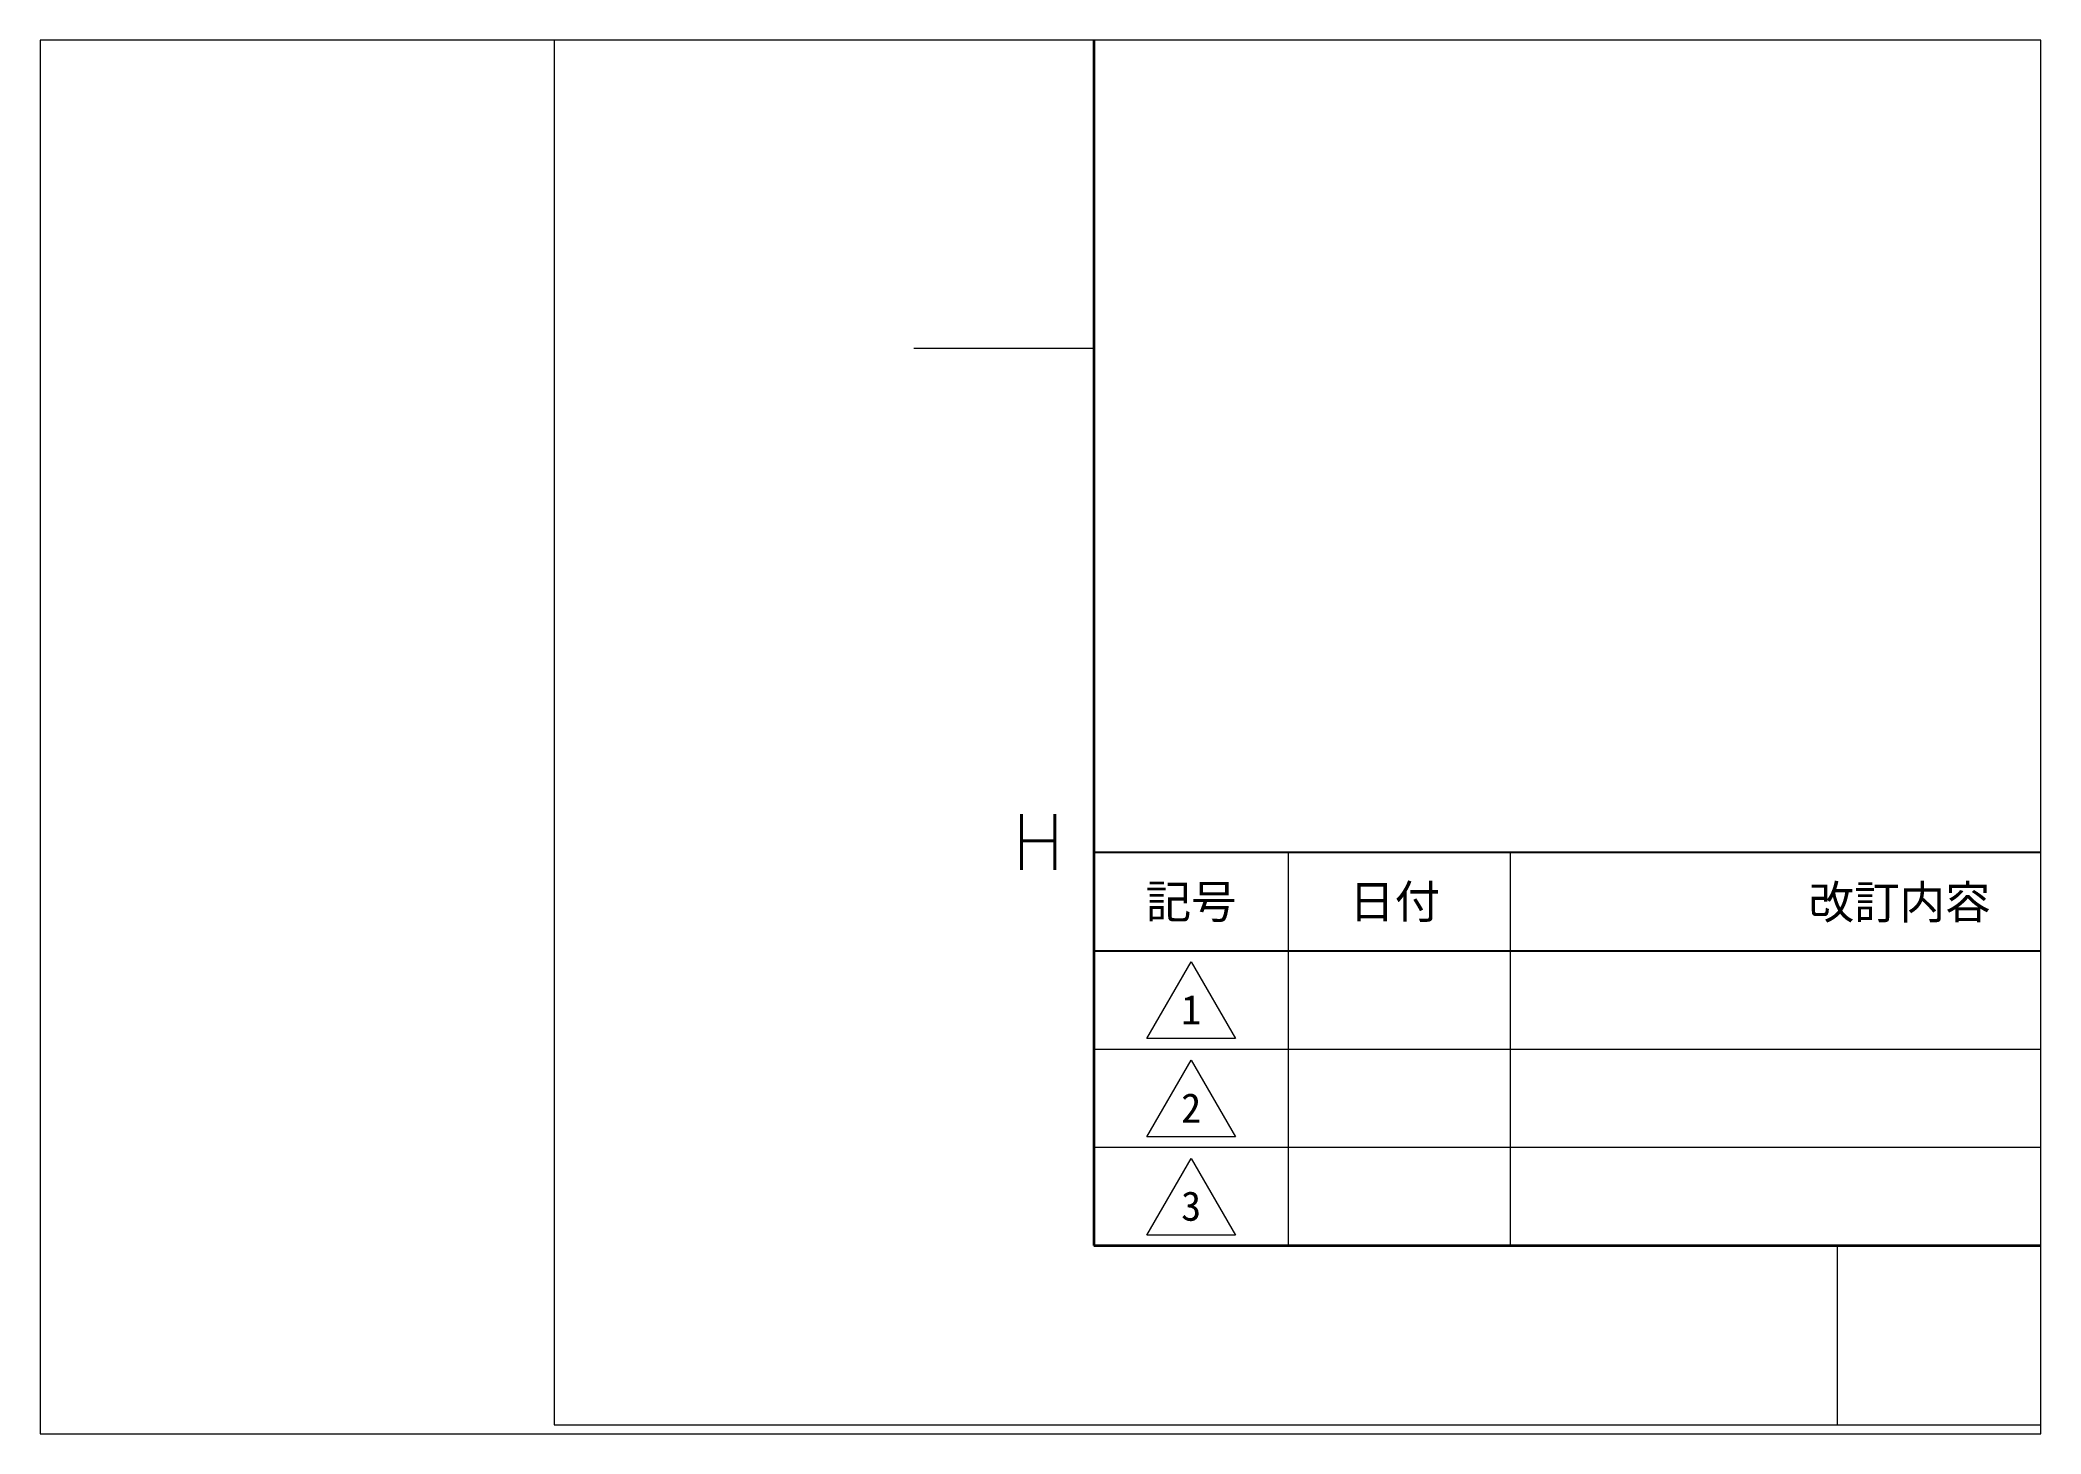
# Paper-space layout 'レイアウト1' of a CAD drawing. Header units: millimetres. Extents: x 29 to 258, y 20 to 179.
# The model-space entities are those that its viewports show. They can reach past a viewport. Long polylines and large blocks are cut down to what shows.
import ezdxf
from ezdxf.enums import TextEntityAlignment as Align

# ---------------------------------------------------------------- set-up
doc = ezdxf.new("R2010")
doc.units = ezdxf.units.MM
doc.header["$LTSCALE"] = 1.2
doc.layers.add('01_NORMAL', color=7, linetype='Continuous', lineweight=25)
doc.layers.add('90_FRAME', color=5, linetype='Continuous', lineweight=35)
doc.layers.add('91_BLANK', color=5, linetype='Continuous', lineweight=0, plot=False)
doc.styles.add('KSS_TXT', font='txt.shx', dxfattribs={"bigfont": 'extfont2.shx'})
doc.styles.add('MS_G', font='MS Gothic.ttf')
doc.styles.add('表題用', font='MS PGothic.ttf')

msp = doc.modelspace()

# ---------------------------------------------------------------- linework, layer by layer
at = {"layer": '90_FRAME', "color": 4, "lineweight": 13}
for p, q in [((116.538, 232.318), (77.652, 232.318)), ((277.126, 0), (277.126, 38.712))]:
    msp.add_line(p, q, dxfattribs=at)
at = {"layer": '90_FRAME', "color": 0, "lineweight": 13}
for p, q in [((158.538, 38.712), (158.538, 123.569)), ((206.538, 38.712), (206.538, 123.569)), ((116.538, 81.141), (422.538, 81.141)), ((116.538, 59.926), (422.538, 59.926))]:
    msp.add_line(p, q, dxfattribs=at)
at = {"layer": '90_FRAME', "color": 0, "lineweight": 25}
msp.add_line((116.538, 102.355), (422.538, 102.355), dxfattribs=at)
at = {"layer": '90_FRAME'}
msp.add_lwpolyline([(116.538, 38.712), (2445.717, 38.712), (2445.717, 1703.874), (116.538, 1703.874)], close=True, dxfattribs=at)
at = {"layer": '90_FRAME', "color": 0, "lineweight": 25}
msp.add_lwpolyline([(116.538, 38.712), (422.538, 38.712), (422.538, 123.569), (116.538, 123.569)], close=True, dxfattribs=at)
at = {"layer": '90_FRAME', "color": 0, "lineweight": 13}
for points in [[(127.991, 83.394), (137.538, 99.929), (147.084, 83.394), (127.991, 83.394)], [(127.991, 62.179), (137.538, 78.714), (147.084, 62.179), (127.991, 62.179)], [(127.991, 40.965), (137.538, 57.5), (147.084, 40.965), (127.991, 40.965)]]:
    msp.add_lwpolyline(points, dxfattribs=at)
at = {"layer": '91_BLANK'}
msp.add_lwpolyline([(0, 0), (2484.603, 0), (2484.603, 1748.759), (0, 1748.759)], close=True, dxfattribs=at)

# ---------------------------------------------------------------- texts
at = {"layer": '90_FRAME', "color": 0, "lineweight": 13, "style": 'KSS_TXT'}
msp.add_text('H', height=12, dxfattribs=at).set_placement((98.872, 125.822), align=Align.MIDDLE_LEFT)
at = {"layer": '90_FRAME', "color": 0, "style": '表題用'}
for s, p in [('記号', (137.538, 112.962)), ('日付', (181.507, 112.962))]:
    msp.add_text(s, height=7.2, dxfattribs=at).set_placement(p, align=Align.MIDDLE_CENTER)
msp.add_text('改訂内容', height=7.2, dxfattribs=at).set_placement((290.538, 112.962), align=Align.MIDDLE)
at = {"layer": '90_FRAME', "color": 0, "lineweight": 13, "style": 'MS_G'}
for s, p in [('1', (137.538, 89.626)), ('2', (137.538, 68.412)), ('3', (137.538, 47.198))]:
    msp.add_text(s, height=6.364, dxfattribs=at).set_placement(p, align=Align.MIDDLE)

psp = doc.layouts.new('レイアウト1')

# ---------------------------------------------------------------- viewports
at = {"layer": '01_NORMAL'}
psp.add_viewport(center=(143.2, 99.71), size=(229.12, 159.5289), view_center_point=(104.994, 148.5), view_height=300.88387, dxfattribs=at)

doc.saveas('drawing.dxf')
